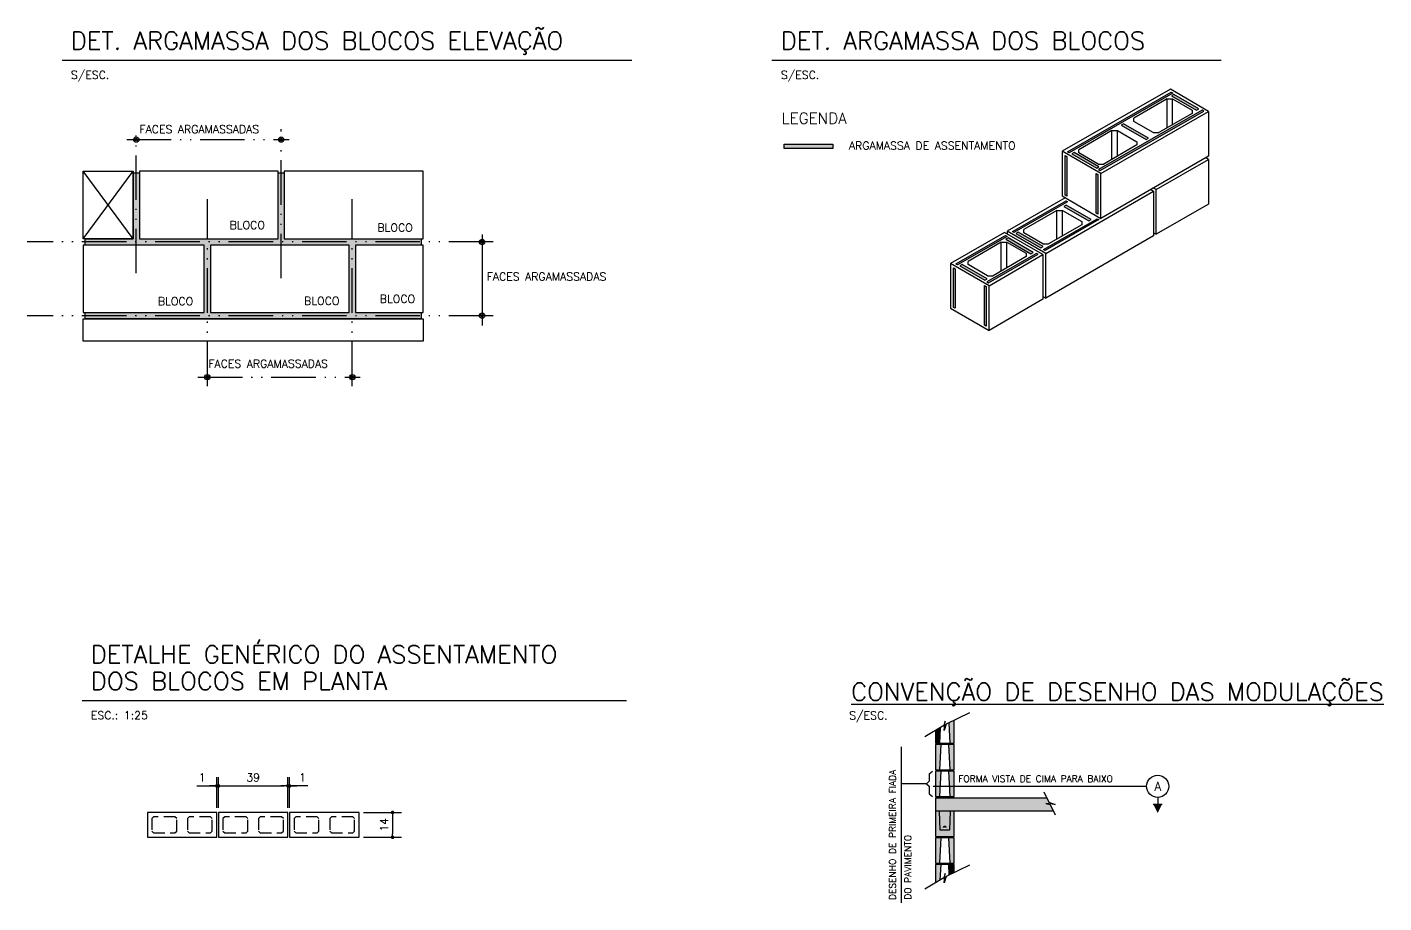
# Model space of a CAD drawing. Extents: x -14651 to 11095, y -4567 to -1290.
# Drawn here: x -13707 to -12181, y -2275 to -1290 of the extents above; entities that cross this region are included whole.
import ezdxf
from ezdxf.enums import TextEntityAlignment as Align

# ---------------------------------------------------------------- set-up
doc = ezdxf.new("R2010")
doc.units = 0
doc.header["$LTSCALE"] = 25
for name, pattern in [('ACAD_ISO04W100', [30, 24, -3, 0, -3]), ('DASHED2', [0.375, 0.25, -0.125]), ('ESTILO_TQS_0004', [3.3, 2, -0.4, 0.05, -0.4, 0.05, -0.4])]:
    doc.linetypes.add(name, pattern=pattern)
for name, color, linetype in [('50', 1, 'Continuous'), ('BLOCOS', 2, 'Continuous'), ('Concreto1', 252, 'Continuous'), ('Concreto2', 254, 'Continuous'), ('COTA', 1, 'Continuous'), ('COTAS', 1, 'Continuous'), ('EIXOS', 1, 'ESTILO_TQS_0004'), ('H1', 251, 'Continuous'), ('H3', 253, 'Continuous'), ('Linha_media', 4, 'Continuous'), ('PENA_02', 2, 'Continuous'), ('Pena_1', 1, 'Continuous'), ('Pena_2', 2, 'Continuous'), ('PENA_3', 3, 'Continuous'), ('Pena_4', 4, 'Continuous'), ('TEXTO', 3, 'Continuous')]:
    doc.layers.add(name, color=color, linetype=linetype)
doc.styles.add('COTA', font='romans.shx')
doc.styles.add('ROMANS', font='ROMANS')
doc.styles.add('Texto1', font='romans.shx', dxfattribs={"height": 9})
doc.styles.add('Texto2', font='romans.shx', dxfattribs={"height": 12.5})
doc.styles.add('Texto3', font='romans.shx', dxfattribs={"height": 20})
doc.dimstyles.new('forma', dxfattribs={"dimscale": 5, "dimtxt": 1.8, "dimasz": 0.8, "dimexe": 2, "dimexo": 1, "dimgap": 1, "dimtad": 1, "dimdec": 1, "dimzin": 9, "dimtxsty": 'COTA', "dimblk1": 'DOT', "dimblk2": 'DOT', "dimsah": 1, "dimcen": 0, "dimdle": 1, "dimclrd": 256, "dimclre": 256, "dimclrt": 2, "dimadec": 0, "dimazin": 0, "dimtfac": 1, "dimtdec": 0, "dimtmove": 0, "dimatfit": 3, "dimfxl": 1, "dimtolj": 1, "dimtzin": 0, "dimarcsym": 0})

# ---------------------------------------------------------------- blocks, each defined once
blk = doc.blocks.new('P4015', base_point=(5842102.11612, -8124149.02973))
blk.add_lwpolyline([(5842082.61612, -8124156.02973), (5842121.61612, -8124156.02973), (5842121.61612, -8124142.02973), (5842082.61612, -8124142.02973), (5842082.61612, -8124156.02973)])
at = {"color": 1, "linetype": 'DASHED2'}
for points in [[(5842085.11612, -8124152.52973), (5842086.11612, -8124153.52973), (5842098.11612, -8124153.52973), (5842099.11612, -8124152.52973), (5842099.11612, -8124145.52973), (5842098.11612, -8124144.52973), (5842086.11612, -8124144.52973), (5842085.11612, -8124145.52973), (5842085.11612, -8124152.52973)], [(5842105.11612, -8124152.52973), (5842106.11612, -8124153.52973), (5842118.11612, -8124153.52973), (5842119.11612, -8124152.52973), (5842119.11612, -8124145.52973), (5842118.11612, -8124144.52973), (5842106.11612, -8124144.52973), (5842105.11612, -8124145.52973), (5842105.11612, -8124152.52973)]]:
    blk.add_lwpolyline(points, dxfattribs=at)
blk = doc.blocks.new('_Dot')
at = {"color": 0, "linetype": 'ByBlock', "lineweight": -2}
blk.add_line((-0.5, 0), (-1, 0), dxfattribs=at)
at = {"color": 0, "linetype": 'ByBlock', "const_width": 0.5}
blk.add_lwpolyline([(-0.25, 0, 1), (0.25, 0, 1)], format="xyb", close=True, dxfattribs=at)
blk = doc.blocks.new('*D39')
at = {"layer": 'COTA', "lineweight": -2, "transparency": 16777216}
for p, q in [((-13491.4, -2168.1), (-13491.4, -2133.3)), ((-13413.4, -2168.1), (-13413.4, -2133.3)), ((-13487.4, -2143.3), (-13417.4, -2143.3))]:
    blk.add_line(p, q, dxfattribs=at)
at = {"layer": 'Defpoints', "color": 0, "transparency": 16777216}
for p in [(-13413.4, -2143.3), (-13491.4, -2173.1), (-13413.4, -2173.1)]:
    blk.add_point(p, dxfattribs=at)
at = {"layer": 'COTA', "lineweight": -2, "transparency": 16777216, "xscale": 4, "yscale": 4, "zscale": 4, "rotation": 180}
blk.add_blockref('_Dot', (-13491.4, -2143.3), dxfattribs=at)
at = {"layer": 'COTA', "lineweight": -2, "transparency": 16777216, "xscale": 4, "yscale": 4, "zscale": 4}
blk.add_blockref('_Dot', (-13413.4, -2143.3), dxfattribs=at)
at = {"layer": 'COTA', "color": 2, "transparency": 16777216, "insert": (-13452.4, -2133.8), "char_height": 9, "attachment_point": 5, "style": 'COTA'}
blk.add_mtext('\\A1;39 ', dxfattribs=at)
blk = doc.blocks.new('*D40')
at = {"layer": 'COTA', "lineweight": -2, "transparency": 16777216}
for p, q in [((-13413.4, -2168.1), (-13413.4, -2133.3)), ((-13411.4, -2168.1), (-13411.4, -2133.3)), ((-13417.4, -2143.3), (-13421.4, -2143.3)), ((-13413.4, -2143.3), (-13411.4, -2143.3)), ((-13413.4, -2143.3), (-13411.4, -2143.3)), ((-13390.8, -2143.3), (-13411.4, -2143.3)), ((-13407.4, -2143.3), (-13403.4, -2143.3))]:
    blk.add_line(p, q, dxfattribs=at)
at = {"layer": 'Defpoints', "color": 0, "transparency": 16777216}
for p in [(-13411.4, -2143.3), (-13413.4, -2173.1), (-13411.4, -2173.1)]:
    blk.add_point(p, dxfattribs=at)
at = {"layer": 'COTA', "lineweight": -2, "transparency": 16777216, "xscale": 4, "yscale": 4, "zscale": 4}
blk.add_blockref('_Dot', (-13413.4, -2143.3), dxfattribs=at)
at = {"layer": 'COTA', "lineweight": -2, "transparency": 16777216, "xscale": 4, "yscale": 4, "zscale": 4, "rotation": 180}
blk.add_blockref('_Dot', (-13411.4, -2143.3), dxfattribs=at)
at = {"layer": 'COTA', "color": 2, "transparency": 16777216, "insert": (-13396.9, -2133.8), "char_height": 9, "attachment_point": 5, "style": 'COTA'}
blk.add_mtext('\\A1;1 ', dxfattribs=at)
blk = doc.blocks.new('*D41')
at = {"layer": 'COTA', "lineweight": -2, "transparency": 16777216}
for p, q in [((-13328.4, -2173.1), (-13285.7, -2173.1)), ((-13295.7, -2177.1), (-13295.7, -2197.1)), ((-13328.4, -2201.1), (-13285.7, -2201.1))]:
    blk.add_line(p, q, dxfattribs=at)
at = {"layer": 'Defpoints', "color": 0, "transparency": 16777216}
for p in [(-13333.4, -2173.1), (-13333.4, -2201.1), (-13295.7, -2201.1)]:
    blk.add_point(p, dxfattribs=at)
at = {"layer": 'COTA', "lineweight": -2, "transparency": 16777216, "xscale": 4, "yscale": 4, "zscale": 4}
for p, rotation in [((-13295.7, -2173.1), 90), ((-13295.7, -2201.1), 270)]:
    blk.add_blockref('_Dot', p, dxfattribs=dict(at, rotation=rotation))
at = {"layer": 'COTA', "color": 2, "transparency": 16777216, "insert": (-13305.2, -2187.1), "char_height": 9, "attachment_point": 5, "rotation": 90, "style": 'COTA'}
blk.add_mtext('\\A1;14 ', dxfattribs=at)
blk = doc.blocks.new('*D42')
at = {"layer": 'COTA', "lineweight": -2, "transparency": 16777216}
for p, q in [((-13493.4, -2168.1), (-13493.4, -2133.3)), ((-13491.4, -2168.1), (-13491.4, -2133.3)), ((-13515.7, -2143.3), (-13493.4, -2143.3)), ((-13497.4, -2143.3), (-13501.4, -2143.3)), ((-13493.4, -2143.3), (-13491.4, -2143.3)), ((-13493.4, -2143.3), (-13491.4, -2143.3)), ((-13487.4, -2143.3), (-13483.4, -2143.3))]:
    blk.add_line(p, q, dxfattribs=at)
at = {"layer": 'Defpoints', "color": 0, "transparency": 16777216}
for p in [(-13491.4, -2143.3), (-13493.4, -2173.1), (-13491.4, -2173.1)]:
    blk.add_point(p, dxfattribs=at)
at = {"layer": 'COTA', "lineweight": -2, "transparency": 16777216, "xscale": 4, "yscale": 4, "zscale": 4}
blk.add_blockref('_Dot', (-13493.4, -2143.3), dxfattribs=at)
at = {"layer": 'COTA', "lineweight": -2, "transparency": 16777216, "xscale": 4, "yscale": 4, "zscale": 4, "rotation": 180}
blk.add_blockref('_Dot', (-13491.4, -2143.3), dxfattribs=at)
at = {"layer": 'COTA', "color": 2, "transparency": 16777216, "insert": (-13509.7, -2133.8), "char_height": 9, "attachment_point": 5, "style": 'COTA'}
blk.add_mtext('\\A1;1 ', dxfattribs=at)
blk = doc.blocks.new('atrib_seção')
at = {"layer": 'Linha_media', "style": 'ROMANS'}
blk.add_attdef('X', text='', height=2, dxfattribs=at).set_placement((0, 0), align=Align.MIDDLE)

msp = doc.modelspace()

# ---------------------------------------------------------------- hatches: boundary and pattern name
at = {"layer": 'Concreto1', "linetype": 'ACAD_ISO04W100', "lineweight": 100}
for points in [[(-12664.18, -2156.66), (-12685.18, -2156.66), (-12685.18, -2171.66), (-12664.18, -2171.66)], [(-12664.18, -2156.66), (-12664.18, -2171.66), (-12552.54, -2171.66), (-12556.12, -2164.27), (-12561.13, -2162.95), (-12550.51, -2164.05), (-12557.74, -2161.65), (-12560.15, -2156.66)]]:
    msp.add_hatch(color=256, dxfattribs=at).paths.add_polyline_path(points)
h = msp.add_hatch(color=256, dxfattribs=at)
h.paths.add_polyline_path([(-12668.68, -2171.66), (-12680.68, -2171.66), (-12679.93, -2193.06), (-12669.43, -2193.06)])
h.paths.add_polyline_path([(-12673.56, -2190.22, -1), (-12675.81, -2190.22, -1)], flags=16)
at = {"layer": 'Concreto2', "linetype": 'ACAD_ISO04W100', "lineweight": 100}
for points in [[(-12668.68, -2095.16), (-12664.18, -2095.16), (-12664.18, -2069.58), (-12669.88, -2072.34)], [(-12679.77, -2077.9), (-12685.18, -2081.08), (-12685.18, -2095.16), (-12680.68, -2095.16)], [(-12664.18, -2200.16), (-12664.18, -2171.66), (-12668.68, -2171.66), (-12669.43, -2193.06), (-12679.93, -2193.06), (-12680.68, -2171.66), (-12685.18, -2171.66), (-12685.18, -2200.16)], [(-12679.18, -2231.66), (-12685.18, -2231.66), (-12685.18, -2252.28), (-12680.11, -2249.3)], [(-12664.18, -2231.66), (-12670.18, -2231.66), (-12669.56, -2243.38), (-12664.18, -2240.78)]]:
    msp.add_hatch(color=256, dxfattribs=at).paths.add_polyline_path(points)
at = {"layer": 'Concreto2'}
msp.add_hatch(color=256, dxfattribs=at).paths.add_polyline_path([(-12679.18, -2096.66), (-12685.18, -2096.66), (-12685.18, -2125.16), (-12680.68, -2125.16)])
h = msp.add_hatch(color=256, dxfattribs=at)
h.paths.add_polyline_path([(-12668.68, -2125.16), (-12664.18, -2125.16), (-12664.18, -2096.66), (-12670.18, -2096.66)])
h.paths.add_polyline_path([(-12664.18, -2126.66), (-12670.18, -2126.66), (-12669.28, -2143.77), (-12664.18, -2143.77)])
h.paths.add_polyline_path([(-12679.18, -2126.66), (-12685.18, -2126.66), (-12685.18, -2143.77), (-12680.08, -2143.77)])
h.paths.add_polyline_path([(-12680.08, -2143.77), (-12685.18, -2143.77), (-12685.18, -2155.16), (-12680.68, -2155.16)])
h.paths.add_polyline_path([(-12668.68, -2155.16), (-12664.18, -2155.16), (-12664.18, -2143.77), (-12669.28, -2143.77)])
h.paths.add_polyline_path([(-12664.18, -2201.66), (-12670.18, -2201.66), (-12668.68, -2230.16), (-12664.18, -2230.16)])
h.paths.add_polyline_path([(-12679.18, -2201.66), (-12685.18, -2201.66), (-12685.18, -2230.16), (-12680.68, -2230.16)])
at = {"layer": 'H1'}
h = msp.add_hatch(color=256, dxfattribs=at)
h.paths.add_polyline_path([(-13507.43, -1611.05), (-13641.43, -1611.05), (-13641.43, -1618.05), (-13263.43, -1618.05), (-13263.43, -1611.05), (-13337.43, -1611.05), (-13337.43, -1535.05), (-13263.43, -1535.05), (-13263.43, -1528.05), (-13417.43, -1528.05), (-13417.43, -1454.05), (-13424.43, -1454.05), (-13424.43, -1528.05), (-13580.43, -1528.05), (-13580.43, -1454.05), (-13587.43, -1454.05), (-13587.43, -1528.05), (-13641.43, -1528.05), (-13641.43, -1535.05), (-13507.43, -1535.05)])
h.paths.add_polyline_path([(-13500.43, -1535.05), (-13344.43, -1535.05), (-13344.43, -1611.05), (-13500.43, -1611.05)], flags=16)
at = {"layer": 'H3'}
for points in [[(-12418.12, -1364.36), (-12419.96, -1363.3), (-12536.72, -1430.14), (-12534.88, -1431.2)], [(-12416.96, -1365.77), (-12419.56, -1367.26), (-12391.51, -1383.42), (-12388.94, -1381.92)], [(-12383.29, -1384.54), (-12385.13, -1383.47), (-12501.8, -1450.26), (-12499.95, -1451.32)], [(-12473.7, -1398.66), (-12476.3, -1400.15), (-12448.26, -1416.31), (-12445.68, -1414.8)], [(-12855.44, -1421.6), (-12855.44, -1426.6), (-12800.44, -1426.6), (-12800.44, -1421.6)], [(-12503.81, -1448.53), (-12501.24, -1447.02), (-12529.26, -1430.88), (-12531.86, -1432.37)], [(-12537.39, -1435.53), (-12539.23, -1434.46), (-12539.23, -1479.01), (-12537.39, -1480.07)], [(-12502.47, -1455.64), (-12504.31, -1454.58), (-12504.31, -1499.13), (-12502.47, -1500.19)], [(-12536.47, -1486.37), (-12538.31, -1485.31), (-12598.67, -1519.86), (-12596.82, -1520.92)], [(-12538, -1490.26), (-12540.6, -1491.75), (-12512.56, -1507.91), (-12509.99, -1506.4)], [(-12501.55, -1506.49), (-12503.39, -1505.43), (-12563.74, -1539.98), (-12561.9, -1541.04)], [(-12604.56, -1525.35), (-12606.4, -1524.29), (-12662.27, -1556.27), (-12660.43, -1557.33)], [(-12592.05, -1520.57), (-12594.65, -1522.06), (-12566.61, -1538.22), (-12564.04, -1536.71)], [(-12603.3, -1527.14), (-12605.9, -1528.63), (-12577.85, -1544.79), (-12575.28, -1543.28)], [(-12569.74, -1545.52), (-12571.58, -1544.46), (-12627.35, -1576.39), (-12625.5, -1577.45)], [(-12662.94, -1561.65), (-12664.78, -1560.59), (-12664.78, -1605.14), (-12662.94, -1606.2)], [(-12629.52, -1574.75), (-12626.94, -1573.25), (-12654.96, -1557.11), (-12657.56, -1558.59)], [(-12628.02, -1581.77), (-12629.86, -1580.71), (-12629.86, -1625.26), (-12628.02, -1626.32)]]:
    msp.add_hatch(color=256, dxfattribs=at).paths.add_polyline_path(points)

# ---------------------------------------------------------------- linework, layer by layer
at = {"layer": '50', "color": 1}
for p, q in [((-12674.35, -2070.49), (-12675.64, -2075.4)), ((-12675.46, -2081.1), (-12674.35, -2070.49)), ((-12673.05, -2073.87), (-12675.46, -2081.1)), ((-12646.96, -2061.26), (-12673.05, -2073.87)), ((-12675.67, -2075.5), (-12697.03, -2088.04)), ((-12723.73, -2099.21), (-12723.73, -2274.82)), ((-12692.23, -2129.56), (-12688.27, -2126.66)), ((-12692.23, -2129.56), (-12692.23, -2138.05)), ((-12695.09, -2140.91), (-12723.73, -2140.91)), ((-12695.09, -2140.91), (-12692.23, -2138.05)), ((-12695.09, -2140.91), (-12692.23, -2143.77)), ((-12692.23, -2143.77), (-12692.23, -2152.25)), ((-12563.39, -2149.95), (-12557.74, -2161.65)), ((-12692.23, -2152.25), (-12688.27, -2155.16)), ((-12561.13, -2162.95), (-12556.12, -2164.27)), ((-12550.51, -2164.05), (-12561.13, -2162.95)), ((-12557.74, -2161.65), (-12550.51, -2164.05)), ((-12556.12, -2164.27), (-12550.46, -2175.96)), ((-12674.35, -2241.68), (-12675.64, -2246.59)), ((-12675.46, -2252.3), (-12674.35, -2241.68)), ((-12646.96, -2232.45), (-12673.05, -2245.07)), ((-12675.67, -2246.69), (-12697.03, -2259.24)), ((-12673.05, -2245.07), (-12675.46, -2252.3))]:
    msp.add_line(p, q, dxfattribs=at)
at = {"layer": 'EIXOS'}
for p, q in [((-13594.51, -1416.56), (-13412.1, -1416.56)), ((-13583.93, -1566.79), (-13583.93, -1404.66)), ((-13420.93, -1572.31), (-13420.93, -1404.66)), ((-13503.93, -1693.7), (-13503.93, -1483.31)), ((-13340.93, -1693.7), (-13340.93, -1483.31)), ((-13182.48, -1531.55), (-13706.62, -1531.55)), ((-13182.48, -1614.55), (-13706.62, -1614.55)), ((-13514.51, -1683.7), (-13332.1, -1683.7))]:
    msp.add_line(p, q, dxfattribs=at)
at = {"layer": 'Linha_media'}
for p, q in [((-12687.79, -2143.77), (-12447.65, -2143.77)), ((-12440.15, -2163.77), (-12430.15, -2163.77)), ((-12435.15, -2156.27), (-12435.15, -2163.77))]:
    msp.add_line(p, q, dxfattribs=at)
msp.add_circle((-12435.15, -2143.77), 12.5, dxfattribs=at)
msp.add_solid([(-12440.15, -2163.77), (-12435.15, -2173.77), (-12430.15, -2163.77)], dxfattribs=at)
at = {"layer": 'PENA_02'}
msp.add_line((-12685.18, -2156.66), (-12685.18, -2200.16), dxfattribs=at)
for points in [[(-12685.18, -2081.08), (-12685.18, -2095.16), (-12664.18, -2095.16), (-12664.18, -2069.58)], [(-12668.68, -2095.16), (-12669.88, -2072.34)], [(-12679.77, -2077.9), (-12680.68, -2095.16)], [(-12679.18, -2096.66), (-12680.68, -2125.16)], [(-12668.68, -2125.16), (-12670.18, -2096.66)], [(-12679.18, -2126.66), (-12680.68, -2155.16)], [(-12668.68, -2155.16), (-12670.18, -2126.66)], [(-12685.18, -2156.66), (-12560.15, -2156.66)], [(-12685.18, -2200.16), (-12664.18, -2200.16), (-12664.18, -2171.66)], [(-12552.54, -2171.66), (-12685.18, -2171.66)], [(-12668.68, -2171.66), (-12669.43, -2193.06), (-12679.93, -2193.06), (-12680.68, -2171.66)], [(-12679.18, -2201.66), (-12680.68, -2230.16)], [(-12668.68, -2230.16), (-12670.18, -2201.66)], [(-12664.18, -2240.78), (-12664.18, -2231.66), (-12685.18, -2231.66), (-12685.18, -2252.28)], [(-12679.18, -2231.66), (-12680.11, -2249.3)], [(-12669.56, -2243.38), (-12670.18, -2231.66)]]:
    msp.add_lwpolyline(points, dxfattribs=at)
for points in [[(-12685.18, -2125.16), (-12664.18, -2125.16), (-12664.18, -2096.66), (-12685.18, -2096.66)], [(-12685.18, -2155.16), (-12664.18, -2155.16), (-12664.18, -2126.66), (-12685.18, -2126.66)], [(-12685.18, -2230.16), (-12664.18, -2230.16), (-12664.18, -2201.66), (-12685.18, -2201.66)]]:
    msp.add_lwpolyline(points, close=True, dxfattribs=at)
at = {"layer": 'PENA_02', "color": 2, "const_width": 2.25}
msp.add_lwpolyline([(-12673.56, -2190.22, 1), (-12675.81, -2190.22)], format="xyb", dxfattribs=at)
at = {"layer": 'Pena_1'}
for p, q in [((-12420.87, -1359.88), (-12542.66, -1429.61)), ((-12377.94, -1384.75), (-12420.87, -1359.88)), ((-12498.99, -1454.76), (-12542.66, -1429.61)), ((-12542.66, -1429.61), (-12542.66, -1479.92)), ((-12377.94, -1435.06), (-12498.99, -1505.08)), ((-13587.43, -1528.05), (-13643.43, -1452.05)), ((-13643.43, -1528.05), (-13587.43, -1452.05)), ((-12498.99, -1505.08), (-12498.99, -1454.76)), ((-12542.66, -1479.92), (-12498.99, -1505.08)), ((-12539.23, -1481.9), (-12604.6, -1519.32)), ((-13195.02, -1523.29), (-13195.02, -1625.54)), ((-12607.31, -1520.87), (-12668.21, -1555.73)), ((-12564.39, -1545.73), (-12607.31, -1520.87)), ((-12604.6, -1519.32), (-12604.6, -1522.44)), ((-12668.21, -1555.73), (-12668.21, -1606.05)), ((-12624.54, -1580.89), (-12564.39, -1545.73)), ((-12564.39, -1545.73), (-12564.39, -1596.05)), ((-12624.54, -1631.21), (-12624.54, -1580.89)), ((-12564.39, -1596.05), (-12624.54, -1631.21))]:
    msp.add_line(p, q, dxfattribs=at)
for points in [[(-12424.61, -1403.35), (-12424.61, -1370.83), (-12424.61, -1370.83), (-12461.87, -1392.43)], [(-12424.61, -1370.83), (-12418.43, -1370.83)], [(-12418.43, -1399.79), (-12418.43, -1399.79), (-12418.43, -1370.83), (-12418.43, -1370.83)], [(-12418.43, -1370.83), (-12396.6, -1383.41), (-12396.6, -1383.41)], [(-12498.99, -1454.76), (-12377.94, -1384.75), (-12377.94, -1435.06)], [(-12396.6, -1386.97), (-12433.86, -1408.57), (-12433.86, -1408.57)], [(-12396.6, -1383.41), (-12396.6, -1386.97), (-12396.6, -1386.97)], [(-12461.87, -1395.99), (-12461.87, -1392.43), (-12461.87, -1392.43)], [(-12440.27, -1408.57), (-12461.87, -1395.99), (-12461.87, -1395.99)], [(-12486.65, -1438.86), (-12486.65, -1406.35), (-12486.65, -1406.35), (-12523.91, -1427.94)], [(-12486.65, -1406.35), (-12480.47, -1406.35)], [(-12480.47, -1435.3), (-12480.47, -1435.3), (-12480.47, -1406.35), (-12480.47, -1406.35)], [(-12480.47, -1406.35), (-12458.64, -1418.92), (-12458.64, -1418.92)], [(-12458.64, -1418.92), (-12458.64, -1422.48), (-12458.64, -1422.48)], [(-12440.27, -1408.57), (-12433.86, -1408.57)], [(-12418.53, -1408.01), (-12418.34, -1408.11)], [(-12523.91, -1431.5), (-12523.91, -1427.94), (-12523.91, -1427.94)], [(-12502.31, -1444.08), (-12523.91, -1431.5), (-12523.91, -1431.5)], [(-12458.64, -1422.48), (-12495.9, -1444.08), (-12495.9, -1444.08)], [(-12502.31, -1444.08), (-12495.9, -1444.08)], [(-12377.94, -1438.75), (-12381.03, -1437.09), (-12381.03, -1437.09)], [(-13587.43, -1528.05), (-13643.43, -1528.05), (-13643.43, -1452.05), (-13587.43, -1452.05), (-13587.43, -1528.05)], [(-13580.43, -1528.05), (-13424.43, -1528.05), (-13424.43, -1452.05), (-13580.43, -1452.05), (-13580.43, -1528.05)], [(-13417.43, -1528.05), (-13261.43, -1528.05), (-13261.43, -1452.05), (-13417.43, -1452.05), (-13417.43, -1528.05)], [(-12442.97, -1472.8), (-12439.89, -1474.46), (-12439.89, -1474.46), (-12439.89, -1524.78), (-12439.89, -1524.78), (-12560.93, -1594.8), (-12560.93, -1594.8), (-12560.93, -1544.48), (-12560.93, -1544.48), (-12439.89, -1474.46)], [(-12436.8, -1472.8), (-12439.89, -1471.14), (-12439.89, -1471.14)], [(-12548.59, -1528.43), (-12548.59, -1496.06), (-12548.59, -1496.06), (-12585.85, -1517.66)], [(-12548.59, -1496.06), (-12542.42, -1496.06)], [(-12542.42, -1524.86), (-12542.42, -1496.06), (-12542.42, -1496.06)], [(-12542.42, -1496.06), (-12520.59, -1508.64), (-12520.59, -1508.64)], [(-12520.59, -1508.64), (-12520.59, -1512.2), (-12520.59, -1512.2)], [(-12560.93, -1544.48), (-12604.6, -1519.32)], [(-12585.85, -1521.22), (-12585.85, -1517.66), (-12585.85, -1517.66)], [(-12564.26, -1533.8), (-12585.85, -1521.22), (-12585.85, -1521.22)], [(-12520.59, -1512.2), (-12557.85, -1533.8), (-12557.85, -1533.8)], [(-12439.89, -1521.22), (-12436.8, -1522.88)], [(-13643.43, -1535.05), (-13643.43, -1611.05), (-13507.43, -1611.05)], [(-13507.43, -1611.05), (-13507.43, -1535.05), (-13643.43, -1535.05)], [(-13500.43, -1611.05), (-13344.43, -1611.05), (-13344.43, -1535.05), (-13500.43, -1535.05), (-13500.43, -1611.05)], [(-13337.43, -1611.05), (-13261.43, -1611.05), (-13261.43, -1535.05), (-13337.43, -1535.05), (-13337.43, -1611.05)], [(-12611.05, -1564.19), (-12611.05, -1531.82), (-12611.05, -1531.82), (-12648.31, -1553.42)], [(-12611.05, -1531.82), (-12604.88, -1531.82)], [(-12604.88, -1560.61), (-12604.88, -1531.82), (-12604.88, -1531.82)], [(-12604.88, -1531.82), (-12583.04, -1544.4), (-12583.04, -1544.4)], [(-12564.26, -1533.8), (-12557.85, -1533.8)], [(-12624.54, -1580.89), (-12668.21, -1555.73)], [(-12648.31, -1556.98), (-12648.31, -1553.42), (-12648.31, -1553.42)], [(-12583.04, -1547.96), (-12620.31, -1569.55), (-12620.31, -1569.55)], [(-12583.04, -1544.4), (-12583.04, -1547.96), (-12583.04, -1547.96)], [(-12626.72, -1569.55), (-12648.31, -1556.98), (-12648.31, -1556.98)], [(-12626.72, -1569.55), (-12620.31, -1569.55)], [(-12564.39, -1592.81), (-12560.93, -1594.8)], [(-12668.21, -1606.05), (-12624.54, -1631.21)]]:
    msp.add_lwpolyline(points, dxfattribs=at)
for points in [[(-12377.94, -1488.95), (-12436.8, -1522.88), (-12436.8, -1522.88), (-12436.8, -1472.8), (-12436.8, -1472.8), (-12377.94, -1438.75)], [(-13643.43, -1618.05), (-13261.43, -1618.05), (-13261.43, -1643.05), (-13643.43, -1643.05)]]:
    msp.add_lwpolyline(points, close=True, dxfattribs=at)
at = {"layer": 'Pena_2'}
for points in [[(-12419.96, -1363.3), (-12418.12, -1364.36), (-12534.88, -1431.2), (-12536.72, -1430.14)], [(-12419.56, -1367.26), (-12391.51, -1383.42), (-12388.94, -1381.92), (-12416.96, -1365.77)], [(-12383.29, -1384.54), (-12385.13, -1383.47), (-12501.8, -1450.26), (-12499.95, -1451.32)], [(-12476.3, -1400.15), (-12448.26, -1416.31), (-12445.68, -1414.8), (-12473.7, -1398.66)], [(-12855.44, -1421.6), (-12800.44, -1421.6), (-12800.44, -1426.6), (-12855.44, -1426.6)], [(-12531.86, -1432.37), (-12503.81, -1448.53), (-12501.24, -1447.02), (-12529.26, -1430.88)], [(-12539.23, -1434.46), (-12537.39, -1435.53), (-12537.39, -1480.07), (-12539.23, -1479.01)], [(-12504.31, -1454.58), (-12502.47, -1455.64), (-12502.47, -1500.19), (-12504.31, -1499.13)], [(-12538.31, -1485.31), (-12536.47, -1486.37), (-12596.82, -1520.92), (-12598.67, -1519.86)], [(-12540.6, -1491.75), (-12512.56, -1507.91), (-12509.99, -1506.4), (-12538, -1490.26)], [(-12501.55, -1506.49), (-12561.9, -1541.04), (-12563.74, -1539.98), (-12503.39, -1505.43)], [(-12606.4, -1524.29), (-12604.56, -1525.35), (-12660.43, -1557.33), (-12662.27, -1556.27)], [(-12594.65, -1522.06), (-12566.61, -1538.22), (-12564.04, -1536.71), (-12592.05, -1520.57)], [(-12605.9, -1528.63), (-12577.85, -1544.79), (-12575.28, -1543.28), (-12603.3, -1527.14)], [(-12627.35, -1576.39), (-12625.5, -1577.45), (-12569.74, -1545.52), (-12571.58, -1544.46)], [(-12664.78, -1560.59), (-12662.94, -1561.65), (-12662.94, -1606.2), (-12664.78, -1605.14)], [(-12657.56, -1558.59), (-12629.52, -1574.75), (-12626.94, -1573.25), (-12654.96, -1557.11)], [(-12629.86, -1580.71), (-12628.02, -1581.77), (-12628.02, -1626.32), (-12629.86, -1625.26)]]:
    msp.add_lwpolyline(points, close=True, dxfattribs=at)
for centre, radius in [((-13583.93, -1416.56), 3), ((-13583.93, -1416.56), 1.5), ((-13420.93, -1416.56), 3), ((-13420.93, -1416.56), 1.5), ((-13195.02, -1531.55), 3), ((-13195.02, -1531.55), 1.5), ((-13195.02, -1614.55), 3), ((-13195.02, -1614.55), 1.5), ((-13503.93, -1683.7), 3), ((-13503.93, -1683.7), 1.5), ((-13340.93, -1683.7), 3), ((-13340.93, -1683.7), 1.5)]:
    msp.add_circle(centre, radius, dxfattribs=at)
at = {"layer": 'PENA_3'}
for points in [[(-13587.43, -1528.05), (-13587.43, -1454.05), (-13580.43, -1454.05), (-13580.43, -1528.05)], [(-13424.43, -1528.05), (-13424.43, -1454.05), (-13417.43, -1454.05), (-13417.43, -1528.05)], [(-13507.43, -1535.05), (-13641.43, -1535.05), (-13641.43, -1528.05), (-13587.43, -1528.05)], [(-13580.43, -1528.05), (-13424.43, -1528.05)], [(-13507.43, -1611.05), (-13507.43, -1535.05)], [(-13500.43, -1535.05), (-13500.43, -1611.05)], [(-13344.43, -1535.05), (-13500.43, -1535.05)], [(-13417.43, -1528.05), (-13263.43, -1528.05), (-13263.43, -1535.05), (-13337.43, -1535.05)], [(-13344.43, -1611.05), (-13344.43, -1535.05)], [(-13337.43, -1535.05), (-13337.43, -1611.05)], [(-13337.43, -1611.05), (-13263.43, -1611.05), (-13263.43, -1618.05), (-13641.43, -1618.05), (-13641.43, -1611.05), (-13507.43, -1611.05)], [(-13500.43, -1611.05), (-13344.43, -1611.05)]]:
    msp.add_lwpolyline(points, dxfattribs=at)
at = {"layer": 'Pena_4'}
for p, q in [((-13667.39, -1327.27), (-13026.66, -1327.27)), ((-12868.98, -1327.27), (-12363.83, -1327.27)), ((-13644.89, -2047.43), (-13032.65, -2047.43))]:
    msp.add_line(p, q, dxfattribs=at)

# ---------------------------------------------------------------- block references
at = {"layer": 'BLOCOS', "xscale": 2, "yscale": 2, "zscale": 2, "rotation": 180}
for p in [(-13532.39, -2187.13), (-13452.39, -2187.13), (-13372.39, -2187.13)]:
    msp.add_blockref('P4015', p, dxfattribs=at)
at = {"layer": 'COTAS'}
ref = msp.add_blockref('atrib_seção', (-12435.15, -2143.77), dxfattribs=dict(at, xscale=-5, yscale=5, zscale=4.999999999999999))
ref.add_attrib('X', 'A', dxfattribs={"layer": 'Linha_media', "height": 10, "style": 'ROMANS'}).set_placement((-12435.15, -2143.77), align=Align.MIDDLE)

# ---------------------------------------------------------------- texts
at = {"layer": 'PENA_02', "color": 2, "style": 'ROMANS'}
for s, p in [('DESENHO DE PRIMEIRA FIADA', (-12729.73, -2271.7)), ('DO PAVIMENTO', (-12712.4, -2271.35))]:
    msp.add_text(s, height=7.5, rotation=90, dxfattribs=at).set_placement(p)
msp.add_text('FORMA VISTA DE CIMA PARA BAIXO', height=7.5, dxfattribs=at).set_placement((-12659.52, -2138.96))
at = {"layer": 'TEXTO', "color": 4, "style": 'Texto3'}
for s, p in [('DET. ARGAMASSA DOS BLOCOS ELEVAÇÃO ', (-13657.39, -1315.27)), ('DET. ARGAMASSA DOS BLOCOS ', (-12858.98, -1315.27)), ('DETALHE GENÉRICO DO ASSENTAMENTO', (-13634.89, -2005.43)), ('DOS BLOCOS EM PLANTA', (-13634.89, -2035.43)), ('%%UCONVENÇÃO DE DESENHO DAS MODULAÇÕES', (-12779.99, -2047.43))]:
    msp.add_text(s, height=20, dxfattribs=at).set_placement(p)
at = {"layer": 'TEXTO', "color": 2, "style": 'Texto1'}
for s, p in [('S/ESC. ', (-13657.39, -1348.27)), ('S/ESC. ', (-12858.98, -1348.27)), ('FACES ARGAMASSADAS', (-13580.32, -1409.39)), ('ARGAMASSA DE ASSENTAMENTO', (-12782.44, -1427.78)), ('BLOCO', (-13478.95, -1517.19)), ('BLOCO', (-13312.71, -1520.02)), ('FACES ARGAMASSADAS', (-13189.82, -1575.06)), ('BLOCO', (-13559.62, -1602.78)), ('BLOCO', (-13395.14, -1602.4)), ('BLOCO', (-13310.05, -1600.12)), ('FACES ARGAMASSADAS', (-13502.85, -1673.01)), ('ESC.: 1:25 ', (-13634.89, -2068.43)), ('S/ESC.', (-12782.14, -2068.52))]:
    msp.add_text(s, height=9, dxfattribs=at).set_placement(p)
at = {"layer": 'TEXTO', "color": 3, "style": 'Texto2'}
msp.add_text('LEGENDA', height=12.5, dxfattribs=at).set_placement((-12858.26, -1398.76))

# ---------------------------------------------------------------- dimensions: what is measured, and where the dimension line sits
at = {"layer": 'COTA'}
for base, p1, p2, picture, middle in [((-13491.39, -2143.34), (-13493.39, -2173.13), (-13491.39, -2173.13), '*D42', (-13509.65, -2143.34)), ((-13411.39, -2143.34), (-13413.39, -2173.13), (-13411.39, -2173.13), '*D40', (-13396.92, -2142.59))]:
    dim = msp.add_linear_dim(base=base, p1=p1, p2=p2, dimstyle='forma', override={"dimscale": 5, "dimdec": 1, "dimlfac": 0.5, "dimpost": ' ', "dimtmove": 1}, dxfattribs=at)
    dim.commit()
    dim.dimension.update_dxf_attribs({"geometry": picture, "text_midpoint": middle, "dimtype": 128})
dim = msp.add_linear_dim(base=(-13413.39, -2143.34), p1=(-13491.39, -2173.13), p2=(-13413.39, -2173.13), dimstyle='forma', override={"dimscale": 5, "dimdec": 1, "dimlfac": 0.5, "dimpost": ' ', "dimtmove": 1}, dxfattribs=at)
dim.commit()
dim.dimension.update_dxf_attribs({"geometry": '*D39', "text_midpoint": (-13452.39, -2133.84)})
dim = msp.add_linear_dim(base=(-13295.67, -2201.13), p1=(-13333.39, -2173.13), p2=(-13333.39, -2201.13), angle=90, dimstyle='forma', override={"dimscale": 5, "dimdec": 1, "dimlfac": 0.5, "dimpost": ' '}, dxfattribs=at)
dim.commit()
dim.dimension.update_dxf_attribs({"geometry": '*D41', "text_midpoint": (-13305.17, -2187.13)})

doc.saveas('drawing.dxf')
